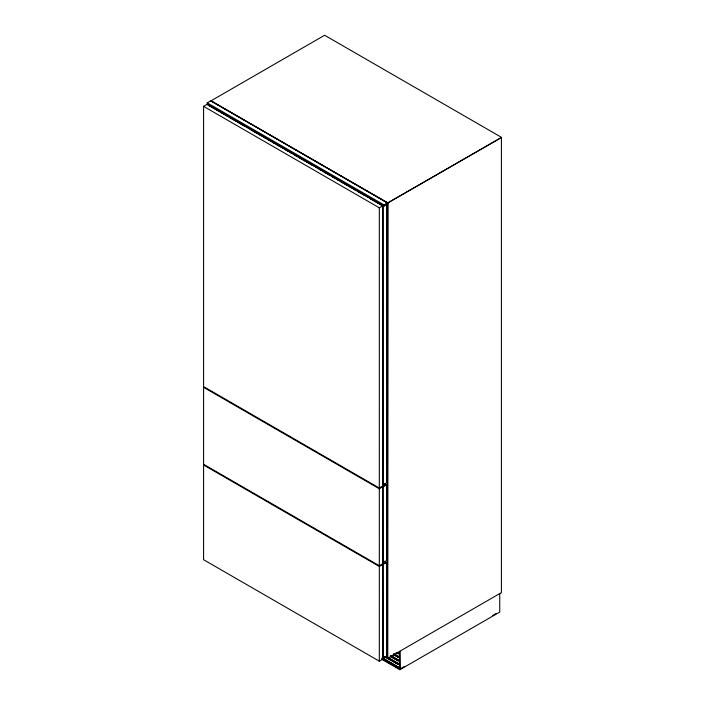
<?xml version="1.0" encoding="UTF-8"?>
<svg xmlns="http://www.w3.org/2000/svg" width="705" height="705" viewBox="0 0 705 705"><rect width="100%" height="100%" fill="white"/><g stroke="black" fill="none" stroke-linecap="round" stroke-linejoin="round"><path stroke-width="1.06" d="M207.252 102.877L384.102 204.988L384.058 206.089L387.741 204.018L387.741 202.943L210.839 100.806L207.2 102.904L207.2 103.987L384.102 206.116M207.904 104.86L381.907 205.322M211.006 101.044L387.962 203.014L387.618 658.1L387.618 203.014L501.414 137.51L387.618 203.014L211.006 100.85L324.626 35.25L501.414 137.316L501.414 592.605L387.794 658.197L384.771 656.452M382.859 205.869L382.947 485.058L386.551 482.978L386.551 203.745M384.56 483.551L386.551 484.696L386.551 560.669L382.947 562.74L382.859 486.829L386.463 484.643L379.316 488.759L203.586 387.309L203.586 464.287L379.316 565.736L383 563.612L383 486.635M383.035 658.117L382.859 564.511L386.463 562.334L379.316 566.45L203.586 464.992L203.586 559.708L379.316 661.167L383 659.034L383 564.317M398.113 652.865C397.188 654.883 400.837 652.715 396.466 652.645M398.36 653.746L396.589 652.433M203.586 106.349L207.279 104.225L383 205.675L383 485.921L379.316 488.054L203.586 386.596L203.586 106.349L379.316 207.808L383 205.675M382.947 658.17L386.551 656.091L386.551 562.387L384.56 561.233M396.095 652.715L398.237 653.817M401.136 668.349L404.555 666.375M492.76 615.447L495.976 613.588M397.99 653.077L398.36 652.724M208.107 105.107L211.006 106.781M212.857 107.847L214.805 108.967M216.655 110.033L219.502 111.681M221.396 112.774L223.344 113.902M225.195 114.968L228.094 116.642M229.945 117.709L236.633 121.568M238.484 122.644L244.23 125.957M250.821 129.764L257.519 133.624M259.361 134.699L261.308 135.818M264.111 137.44L266.058 138.559M267.909 139.625L269.856 140.753M272.65 142.366L274.598 143.494M276.448 144.56L279.347 146.235M281.198 147.301L283.146 148.42M284.987 149.495L287.887 151.161M289.737 152.227L291.685 153.355M293.536 154.421L296.435 156.096M298.33 157.189L304.974 161.031M306.825 162.097L312.562 165.411M319.162 169.218L321.11 170.346M323.956 171.985L325.851 173.086M327.702 174.153L329.649 175.272M332.452 176.893L334.399 178.012M336.25 179.079L338.197 180.207M340.991 181.819L342.938 182.947M344.789 184.014L346.737 185.142M349.583 186.781L351.478 187.882M353.328 188.949L356.228 190.623M358.078 191.69L360.026 192.809M361.876 193.875L364.767 195.549M370.416 198.81L380.903 204.864M394.562 654.108L398.484 656.373L398.484 657.245L393.249 654.654M393.372 653.702L398.113 656.443L398.237 657.395L398.36 656.302L397.99 656.655L394.192 654.46M393.734 654.363L398.484 657.104L393.61 654.584M390.764 655.491L398.484 659.942L398.484 660.823L390.394 656.584M390.517 655.632L398.113 660.012C397.77 662.295 398.669 659.06 397.99 660.233L390.394 655.844M391.839 656.848L398.36 660.893L390.764 656.514M387.917 657.421L398.484 663.52L398.484 664.401L384.701 656.866M385.776 656.47L398.113 663.59C397.77 665.873 398.669 662.638 397.99 663.802L385.653 656.681M388.993 658.778L398.36 664.471L385.071 656.796M382.225 657.712L398.484 667.097L398.484 667.979L381.854 658.805M382.93 658.399L398.113 667.168C397.77 669.45 398.669 666.216 397.99 667.379L382.806 658.611M385.194 660.162L398.36 668.049L382.225 658.726M381.617 659.228L399.832 669.75L499.739 612.072L499.739 593.645M399.955 651.394L399.955 669.679L399.709 651.394M379.316 207.808L379.316 488.054M379.316 488.759L379.316 565.736M379.316 566.45L379.316 661.167M384.102 204.988L387.741 202.996L384.102 204.988"/></g></svg>
